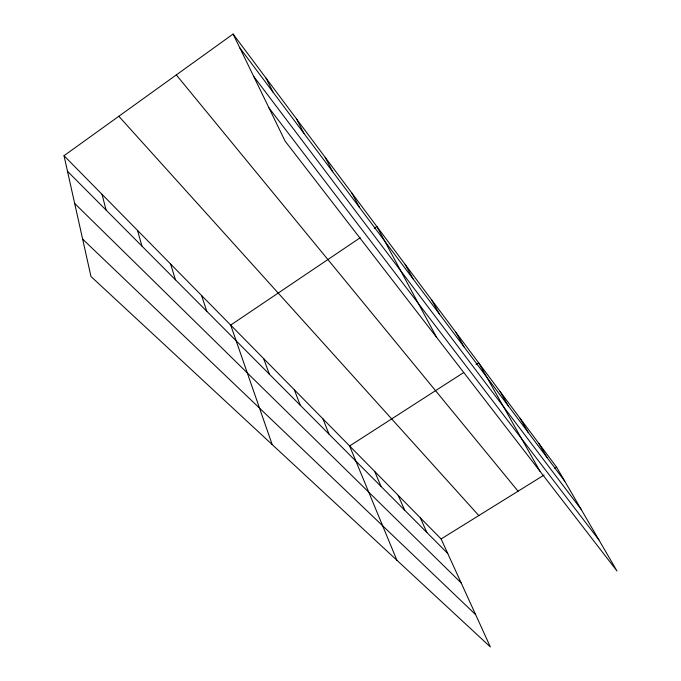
<?xml version="1.0" encoding="UTF-8"?>
<svg xmlns="http://www.w3.org/2000/svg" width="681" height="681" viewBox="0 0 681 681"><rect width="100%" height="100%" fill="white"/><g stroke="black" fill="none" stroke-linecap="round" stroke-linejoin="round"><path stroke-width="1.02" d="M64.023 155.702L441.126 538.96L490.371 646.95L90.973 276.495L64.023 155.702L233.106 34.05L556.641 467.251L616.977 570.976L285.126 141.137L233.106 34.05M360.24 237.72L230.689 325.092L272.179 444.574M374.227 228.28L376.848 226.509L436.649 337.401M463.727 372.524L349.625 445.97L396.904 560.259M476.053 364.582L478.7 362.888L540.007 471.278M441.126 538.96L544.085 475.04M554.853 468.358L556.641 467.251M82.631 239.116L475.627 614.62M74.672 203.449L461.148 582.876M67.504 171.297L447.749 553.483M118.826 116.272L478.811 515.568M176.311 74.919L518.079 491.188M268.986 107.913L598.888 539.888M253.621 76.281L581.157 509.397M239.797 47.823L564.745 481.178M538.926 443.527L547.064 457.598M520.097 418.321L528.26 432.52M500.067 391.49L508.23 405.808M455.861 332.311L463.982 346.799M431.405 299.555L439.466 314.103M405.135 264.381L413.103 278.946M351.856 193.046L359.559 207.535M325.169 157.32L332.694 171.714M296.627 119.098L303.93 133.357M266.016 78.111L273.047 92.165M420.288 517.781L426.859 532.491M398.181 495.308L404.684 510.197M374.669 471.422L381.079 486.481M322.896 418.806L329.051 434.18M294.303 389.745L300.27 405.255M263.649 358.589L269.387 374.209M201.61 295.537L206.786 311.294M170.608 264.032L175.46 279.806M137.502 230.382L141.963 246.139M102.056 194.357L106.066 210.063"/></g></svg>
